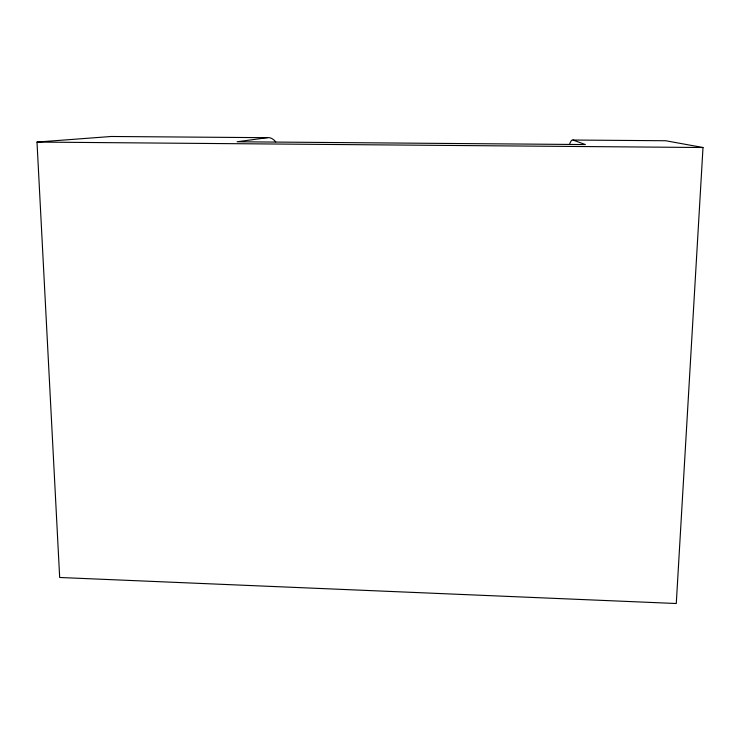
<?xml version="1.0" encoding="UTF-8"?>
<svg xmlns="http://www.w3.org/2000/svg" width="740" height="740" viewBox="0 0 740 740"><rect width="100%" height="100%" fill="white"/><g stroke="black" fill="none" stroke-linecap="round" stroke-linejoin="round"><path stroke-width="1.11" d="M569.8 143.551A196.6 14.643 -88.7 0 1 573.065 140.036L665.713 140.748L703 147.519L676.277 603.516L59.672 577.487L37 142.071L111.231 136.484L267.427 137.686A192.104 35.844 -88.7 0 1 275.724 141.858M267.427 137.686L237.105 141.766L585.359 144.559L573.065 140.036M37 142.071L703 147.519"/></g></svg>
